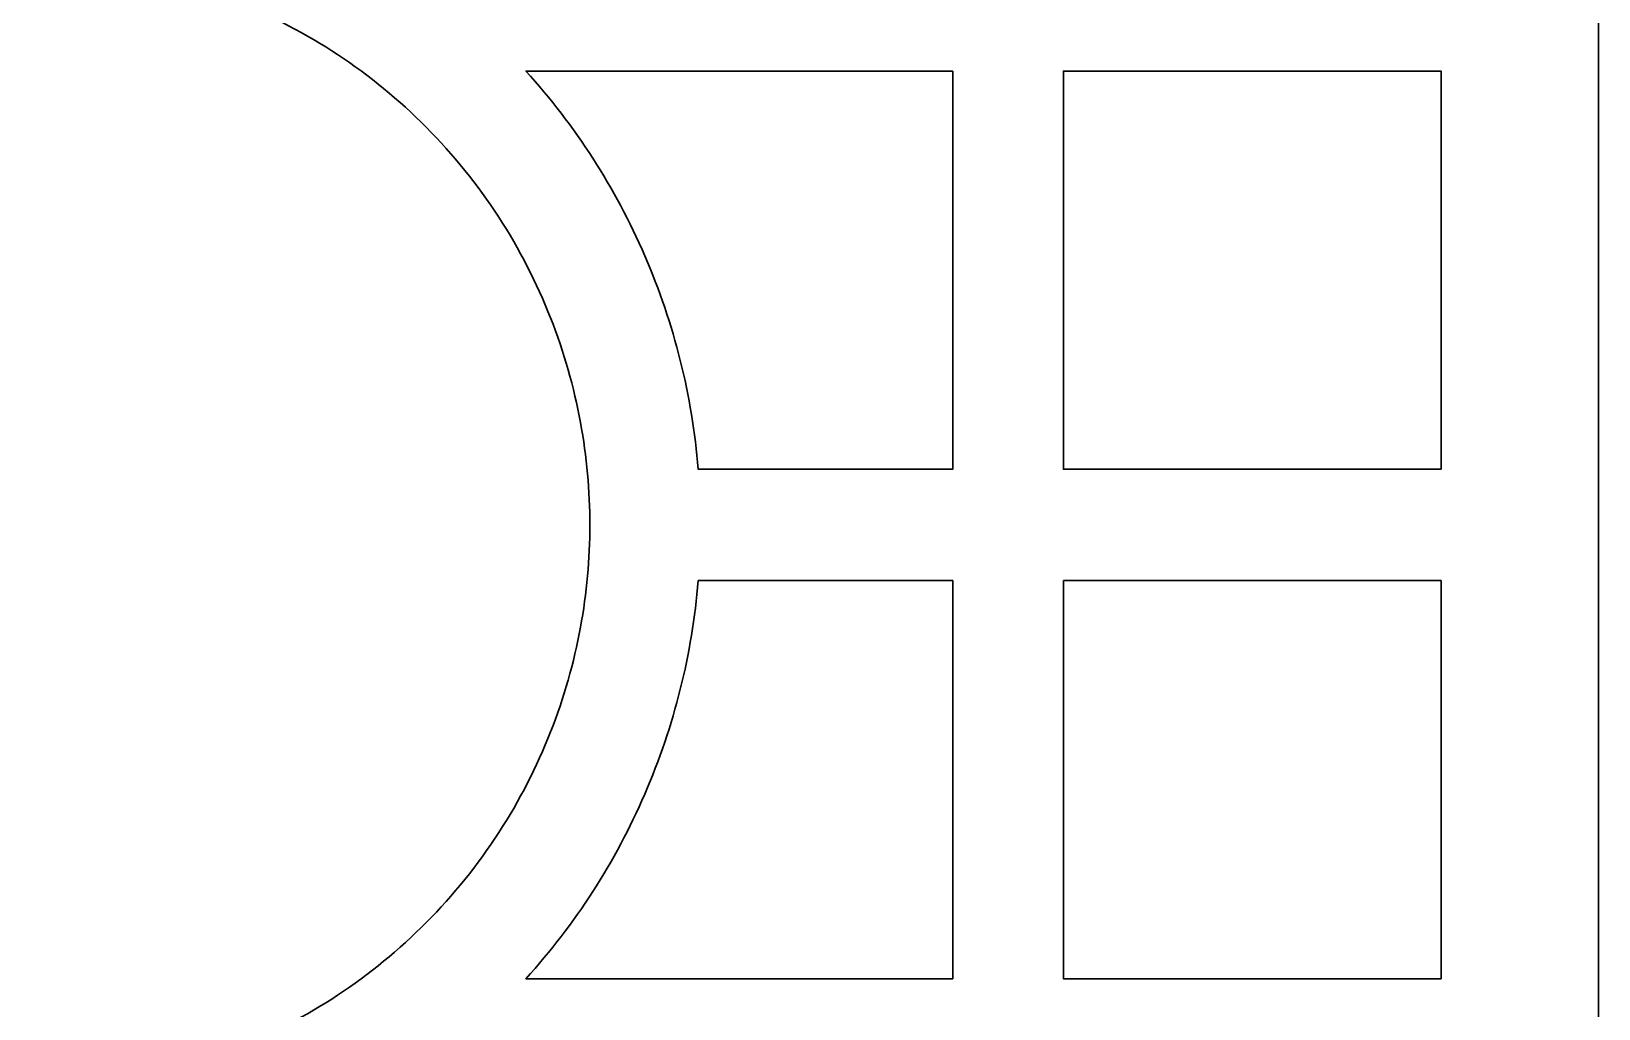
# Model space of a CAD drawing. Header units: centimetres. Extents: x -19.6 to -12.8, y -9 to 9.
# Drawn here: x -16.196 to -12.838, y -4.31 to -2.217 of the extents above; entities that cross this region are included whole.
import ezdxf

# ---------------------------------------------------------------- set-up
doc = ezdxf.new("R2010")
doc.units = ezdxf.units.CM
doc.header["$MEASUREMENT"] = 0
doc.layers.add('layer 1', color=7, linetype='Continuous')

msp = doc.modelspace()

# ---------------------------------------------------------------- linework, layer by layer
at = {"layer": 'layer 1', "color": 250, "lineweight": 30}
for points, knots in [([(-12.83818, 9.00077), (-12.83818, 3.00045), (-12.83818, -2.99988), (-12.83818, -9.00021), (-12.83818, -9.00021), (-15.07649, -9.00021), (-17.31483, -9.00021), (-19.55315, -9.00021), (-19.55315, -9.00021), (-19.55315, -2.99988), (-19.55315, 3.00045), (-19.55315, 9.00077), (-19.55315, 9.00077), (-17.31483, 9.00077), (-15.07649, 9.00077), (-12.83818, 9.00077)], [0, 0, 0, 0, 0.2, 0.2, 0.2, 0.2, 0.4, 0.4, 0.4, 0.4, 0.6, 0.6, 0.6, 0.6, 1, 1, 1, 1]), ([(-16.19566, -4.47847), (-16.12339, -4.47847), (-16.05062, -4.47189), (-15.97795, -4.45837), (-15.97795, -4.45837), (-15.90243, -4.44429), (-15.82791, -4.42285), (-15.75526, -4.39391), (-15.75526, -4.39391), (-15.60385, -4.33355), (-15.46648, -4.24329), (-15.34969, -4.12569), (-15.34969, -4.12569), (-15.2913, -4.06691), (-15.23934, -4.00245), (-15.1943, -3.9331), (-15.1943, -3.9331), (-15.14989, -3.86473), (-15.11285, -3.79252), (-15.08329, -3.71736), (-15.08329, -3.71736), (-15.05452, -3.64423), (-15.03323, -3.56924), (-15.01924, -3.49316), (-15.01924, -3.49316), (-15.00582, -3.42003), (-14.99928, -3.34676), (-14.99928, -3.274), (-14.99928, -3.274), (-14.99928, -3.20125), (-15.00582, -3.12796), (-15.01924, -3.05484), (-15.01924, -3.05484), (-15.03323, -2.97877), (-15.05452, -2.90378), (-15.08329, -2.83065), (-15.08329, -2.83065), (-15.11285, -2.75549), (-15.14989, -2.68328), (-15.1943, -2.6149), (-15.1943, -2.6149), (-15.23934, -2.54555), (-15.2913, -2.4811), (-15.34969, -2.42232), (-15.34969, -2.42232), (-15.46648, -2.30472), (-15.60385, -2.21446), (-15.75526, -2.1541), (-15.75526, -2.1541), (-15.82791, -2.12515), (-15.90243, -2.10372), (-15.97795, -2.08964), (-15.97795, -2.08964), (-16.05062, -2.07612), (-16.12339, -2.06953), (-16.19566, -2.06953), (-16.19566, -2.06953), (-16.26792, -2.06953), (-16.3407, -2.07612), (-16.41337, -2.08964), (-16.41337, -2.08964), (-16.4889, -2.10372), (-16.56341, -2.12515), (-16.63603, -2.1541), (-16.63603, -2.1541), (-16.78745, -2.21446), (-16.92481, -2.30472), (-17.04163, -2.42232), (-17.04163, -2.42232), (-17.10003, -2.4811), (-17.15198, -2.54555), (-17.197, -2.6149), (-17.197, -2.6149), (-17.24142, -2.68328), (-17.27848, -2.75549), (-17.30804, -2.83065), (-17.30804, -2.83065), (-17.33679, -2.90378), (-17.35806, -2.97877), (-17.37207, -3.05484), (-17.37207, -3.05484), (-17.38551, -3.12796), (-17.39205, -3.20125), (-17.39205, -3.274), (-17.39205, -3.274), (-17.39205, -3.34676), (-17.38551, -3.42003), (-17.37207, -3.49316), (-17.37207, -3.49316), (-17.35806, -3.56924), (-17.33679, -3.64423), (-17.30804, -3.71736), (-17.30804, -3.71736), (-17.27848, -3.79252), (-17.24142, -3.86473), (-17.197, -3.9331), (-17.197, -3.9331), (-17.15198, -4.00245), (-17.10003, -4.06691), (-17.04163, -4.12569), (-17.04163, -4.12569), (-16.92481, -4.24329), (-16.78745, -4.33355), (-16.63603, -4.39391), (-16.63603, -4.39391), (-16.56341, -4.42285), (-16.4889, -4.44429), (-16.41337, -4.45837), (-16.41337, -4.45837), (-16.3407, -4.47189), (-16.26792, -4.47847), (-16.19566, -4.47847)], [0, 0, 0, 0, 0.0344828, 0.0344828, 0.0344828, 0.0344828, 0.0689655, 0.0689655, 0.0689655, 0.0689655, 0.1034483, 0.1034483, 0.1034483, 0.1034483, 0.137931, 0.137931, 0.137931, 0.137931, 0.1724138, 0.1724138, 0.1724138, 0.1724138, 0.2068966, 0.2068966, 0.2068966, 0.2068966, 0.2413793, 0.2413793, 0.2413793, 0.2413793, 0.2758621, 0.2758621, 0.2758621, 0.2758621, 0.3103448, 0.3103448, 0.3103448, 0.3103448, 0.3448276, 0.3448276, 0.3448276, 0.3448276, 0.3793103, 0.3793103, 0.3793103, 0.3793103, 0.4137931, 0.4137931, 0.4137931, 0.4137931, 0.4482759, 0.4482759, 0.4482759, 0.4482759, 0.4827586, 0.4827586, 0.4827586, 0.4827586, 0.5172414, 0.5172414, 0.5172414, 0.5172414, 0.5517241, 0.5517241, 0.5517241, 0.5517241, 0.5862069, 0.5862069, 0.5862069, 0.5862069, 0.6206897, 0.6206897, 0.6206897, 0.6206897, 0.6551724, 0.6551724, 0.6551724, 0.6551724, 0.6896552, 0.6896552, 0.6896552, 0.6896552, 0.7241379, 0.7241379, 0.7241379, 0.7241379, 0.7586207, 0.7586207, 0.7586207, 0.7586207, 0.7931034, 0.7931034, 0.7931034, 0.7931034, 0.8275862, 0.8275862, 0.8275862, 0.8275862, 0.862069, 0.862069, 0.862069, 0.862069, 0.8965517, 0.8965517, 0.8965517, 0.8965517, 0.9310345, 0.9310345, 0.9310345, 0.9310345, 1, 1, 1, 1]), ([(-14.22191, -2.30192), (-14.52666, -2.30192), (-14.83139, -2.30192), (-15.13615, -2.30192), (-15.13615, -2.30192), (-15.03056, -2.41858), (-14.94472, -2.55152), (-14.8815, -2.69753), (-14.8815, -2.69753), (-14.81833, -2.84356), (-14.78007, -2.99736), (-14.7671, -3.15465), (-14.7671, -3.15465), (-14.58535, -3.15465), (-14.40364, -3.15465), (-14.22191, -3.15465), (-14.22191, -3.15465), (-14.22191, -2.87041), (-14.22191, -2.58616), (-14.22191, -2.30192)], [0, 0, 0, 0, 0.1666667, 0.1666667, 0.1666667, 0.1666667, 0.3333333, 0.3333333, 0.3333333, 0.3333333, 0.5, 0.5, 0.5, 0.5, 0.6666667, 0.6666667, 0.6666667, 0.6666667, 1, 1, 1, 1]), ([(-13.17576, -3.15465), (-13.17576, -2.87041), (-13.17576, -2.58616), (-13.17576, -2.30192), (-13.17576, -2.30192), (-13.44544, -2.30192), (-13.71511, -2.30192), (-13.98482, -2.30192), (-13.98482, -2.30192), (-13.98482, -2.58616), (-13.98482, -2.87041), (-13.98482, -3.15465), (-13.98482, -3.15465), (-13.71511, -3.15465), (-13.44544, -3.15465), (-13.17576, -3.15465)], [0, 0, 0, 0, 0.2, 0.2, 0.2, 0.2, 0.4, 0.4, 0.4, 0.4, 0.6, 0.6, 0.6, 0.6, 1, 1, 1, 1]), ([(-14.22191, -3.39335), (-14.40364, -3.39335), (-14.58535, -3.39335), (-14.7671, -3.39335), (-14.7671, -3.39335), (-14.78007, -3.55065), (-14.81833, -3.70445), (-14.88154, -3.85048), (-14.88154, -3.85048), (-14.94472, -3.9965), (-15.03056, -4.12945), (-15.13618, -4.2461), (-15.13618, -4.2461), (-14.83139, -4.2461), (-14.52666, -4.2461), (-14.22191, -4.2461), (-14.22191, -4.2461), (-14.22191, -3.96184), (-14.22191, -3.6776), (-14.22191, -3.39335)], [0, 0, 0, 0, 0.1666667, 0.1666667, 0.1666667, 0.1666667, 0.3333333, 0.3333333, 0.3333333, 0.3333333, 0.5, 0.5, 0.5, 0.5, 0.6666667, 0.6666667, 0.6666667, 0.6666667, 1, 1, 1, 1]), ([(-13.98482, -3.39335), (-13.98482, -3.6776), (-13.98482, -3.96184), (-13.98482, -4.2461), (-13.98482, -4.2461), (-13.71511, -4.2461), (-13.44544, -4.2461), (-13.17576, -4.2461), (-13.17576, -4.2461), (-13.17576, -3.96184), (-13.17576, -3.6776), (-13.17576, -3.39335), (-13.17576, -3.39335), (-13.44544, -3.39335), (-13.71511, -3.39335), (-13.98482, -3.39335)], [0, 0, 0, 0, 0.2, 0.2, 0.2, 0.2, 0.4, 0.4, 0.4, 0.4, 0.6, 0.6, 0.6, 0.6, 1, 1, 1, 1])]:
    msp.add_open_spline(points, degree=3, knots=knots, dxfattribs=at)

doc.saveas('drawing.dxf')
